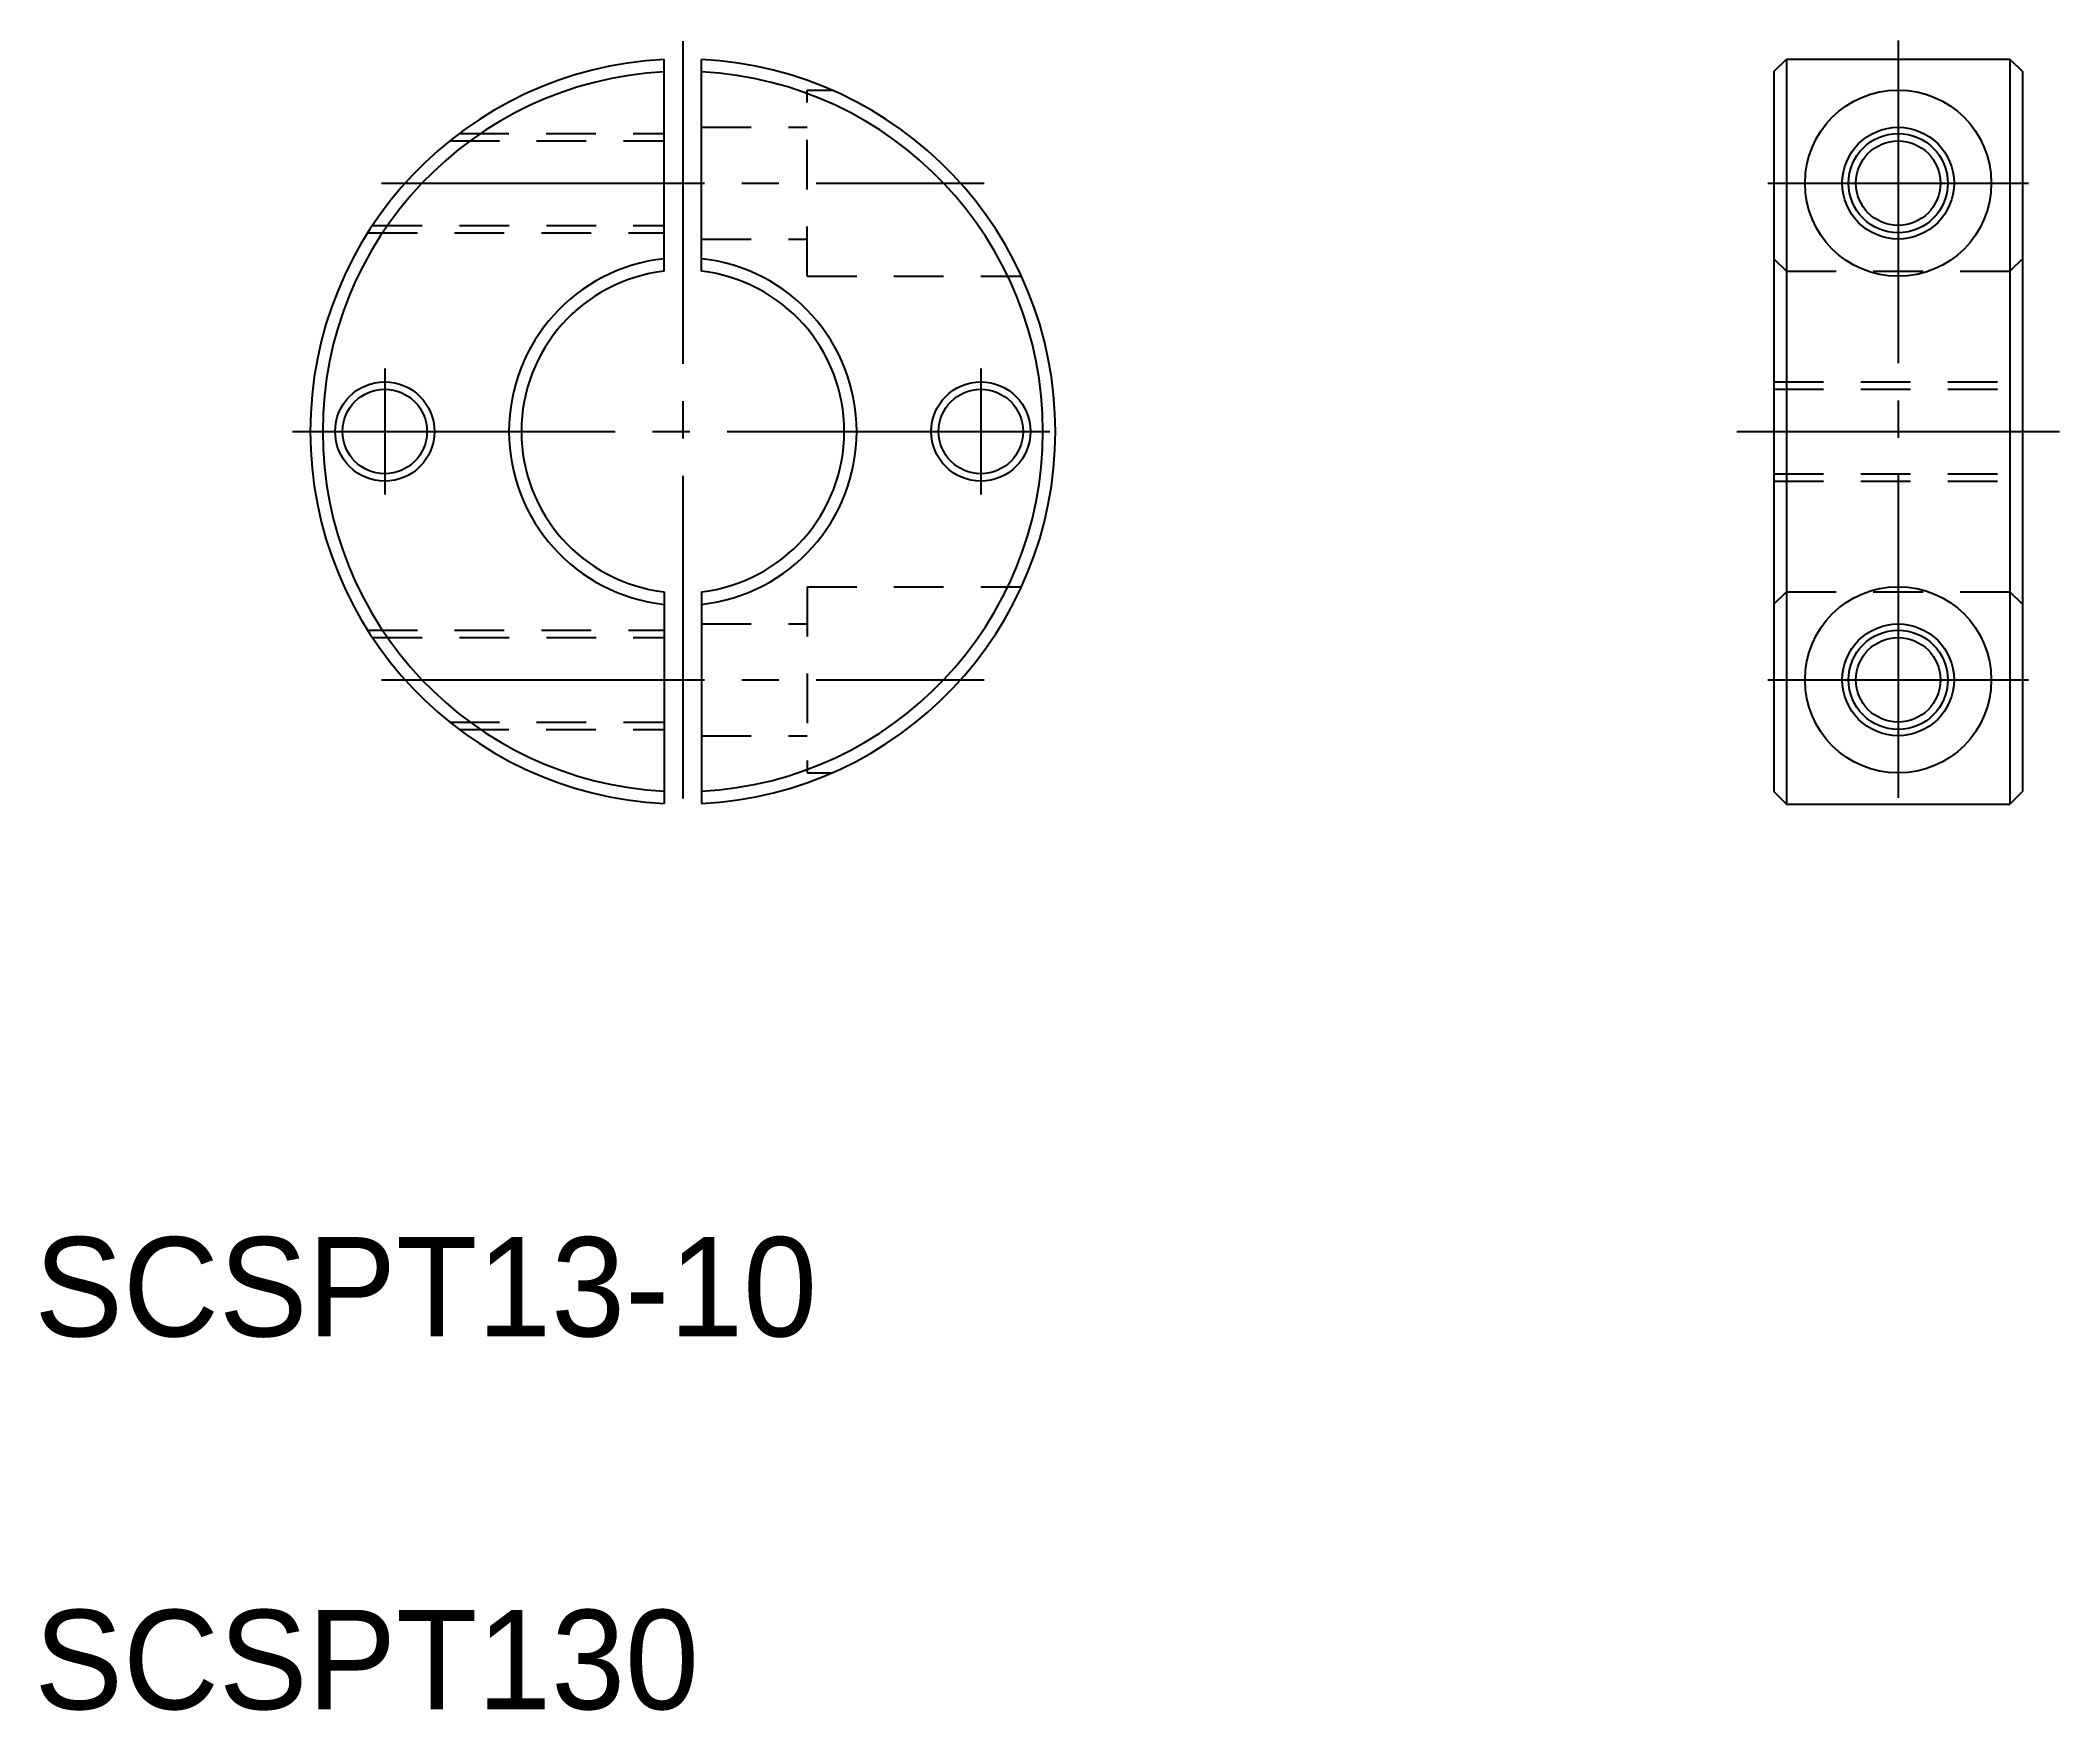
# Model space of a CAD drawing. Extents: x 70.9 to 152.2, y 92.4 to 159.7.
import ezdxf

# ---------------------------------------------------------------- set-up
doc = ezdxf.new("R2010")
doc.units = 0
doc.linetypes.add('CENTER', pattern=[17.5, 13, -1.5, 1.5, -1.5])
doc.linetypes.add('DASHED', pattern=[3.5, 2, -1.5])
doc.layers.get('0').update_dxf_attribs({"linetype": 'CONTINUOUS'})
doc.layers.add('CENTER', color=1, linetype='CENTER')

msp = doc.modelspace()

# ---------------------------------------------------------------- linework, layer by layer
at = {"color": 7, "linetype": 'CONTINUOUS'}
for p, q in [((96.058, 150.373), (96.058, 158.897)), ((97.558, 150.373), (97.558, 158.897)), ((140.74, 158.416), (141.24, 158.916)), ((141.24, 158.916), (141.24, 128.916)), ((141.24, 158.916), (150.24, 158.916)), ((150.24, 158.916), (150.24, 128.916)), ((150.24, 158.916), (150.74, 158.416)), ((140.74, 158.416), (140.74, 129.416)), ((150.74, 158.416), (150.74, 129.416)), ((96.058, 137.459), (96.058, 128.935)), ((97.558, 137.459), (97.558, 128.935)), ((140.74, 129.416), (141.24, 128.916)), ((150.24, 128.916), (150.74, 129.416)), ((141.24, 128.916), (150.24, 128.916))]:
    msp.add_line(p, q, dxfattribs=at)
at = {"color": 3, "linetype": 'DASHED'}
for p, q in [((101.808, 150.166), (101.808, 157.666)), ((101.808, 157.666), (102.803, 157.666)), ((97.558, 156.166), (101.808, 156.166)), ((87.422, 155.616), (96.058, 155.616)), ((87.808, 155.916), (96.058, 155.916)), ((84.314, 152.216), (96.058, 152.216)), ((84.12, 151.916), (96.058, 151.916)), ((97.558, 151.666), (101.808, 151.666)), ((140.74, 150.873), (141.24, 150.373)), ((150.74, 150.873), (150.24, 150.373)), ((101.808, 150.166), (110.444, 150.166)), ((141.24, 150.373), (150.24, 150.373)), ((140.74, 145.916), (150.74, 145.916)), ((140.74, 145.616), (150.74, 145.616)), ((140.74, 142.216), (150.74, 142.216)), ((140.74, 141.916), (150.74, 141.916)), ((101.808, 137.666), (110.444, 137.666)), ((101.808, 137.666), (101.808, 130.166)), ((140.74, 136.959), (141.24, 137.459)), ((141.24, 137.459), (150.24, 137.459)), ((150.74, 136.959), (150.24, 137.459)), ((84.12, 135.916), (96.058, 135.916)), ((97.558, 136.166), (101.808, 136.166)), ((84.314, 135.616), (96.058, 135.616)), ((87.422, 132.216), (96.058, 132.216)), ((87.808, 131.916), (96.058, 131.916)), ((97.558, 131.666), (101.808, 131.666)), ((101.808, 130.166), (102.803, 130.166))]:
    msp.add_line(p, q, dxfattribs=at)
for p, q in [((150.74, 151.123), (150.74, 151.123)), ((150.74, 143.916), (150.74, 143.916))]:
    msp.add_line(p, q)
for centre, radius in [((145.74, 153.916), 3.75), ((145.74, 153.916), 1.7), ((84.808, 143.916), 2), ((84.808, 143.916), 1.7), ((108.808, 143.916), 2), ((108.808, 143.916), 1.7), ((145.74, 133.916), 3.75)]:
    msp.add_circle(centre, radius)
at = {"color": 7, "linetype": 'CONTINUOUS'}
for centre, radius in [((145.74, 153.916), 2.25), ((145.74, 133.916), 2.25), ((145.74, 133.916), 1.7)]:
    msp.add_circle(centre, radius, dxfattribs=at)
at = {"color": 3, "linetype": 'CONTINUOUS'}
for centre in [(145.74, 153.916), (145.74, 133.916)]:
    msp.add_circle(centre, 2, dxfattribs=at)
at = {"color": 7, "linetype": 'CONTINUOUS'}
for radius, start, end in [(15, 92.86598, 267.13403), (15, 272.86599, 87.13401), (14.5, 92.9649, 267.0351), (14.5, 272.9649, 87.0351), (7, 96.15064, 263.84936), (7, 276.15064, 83.84936), (6.5, 96.62581, 263.3742), (6.5, 276.62581, 83.37419)]:
    msp.add_arc((96.808, 143.916), radius, start, end, dxfattribs=at)
at = {"layer": 'CENTER', "color": 1, "linetype": 'CENTER'}
for p, q in [((96.808, 159.637), (96.808, 128.195)), ((145.74, 159.666), (145.74, 128.166)), ((84.678, 153.916), (108.938, 153.916)), ((140.49, 153.916), (150.99, 153.916)), ((84.808, 146.447), (84.808, 141.385)), ((108.808, 146.447), (108.808, 141.385)), ((81.087, 143.916), (112.529, 143.916)), ((139.24, 143.916), (152.24, 143.916)), ((84.678, 133.916), (108.938, 133.916)), ((140.49, 133.916), (150.99, 133.916))]:
    msp.add_line(p, q, dxfattribs=at)

# ---------------------------------------------------------------- texts
for s, p in [('SCSPT13-10', (70.7, 107.476)), ('SCSPT130', (70.7, 92.465))]:
    msp.add_text(s, height=4).set_placement(p)

doc.saveas('drawing.dxf')
